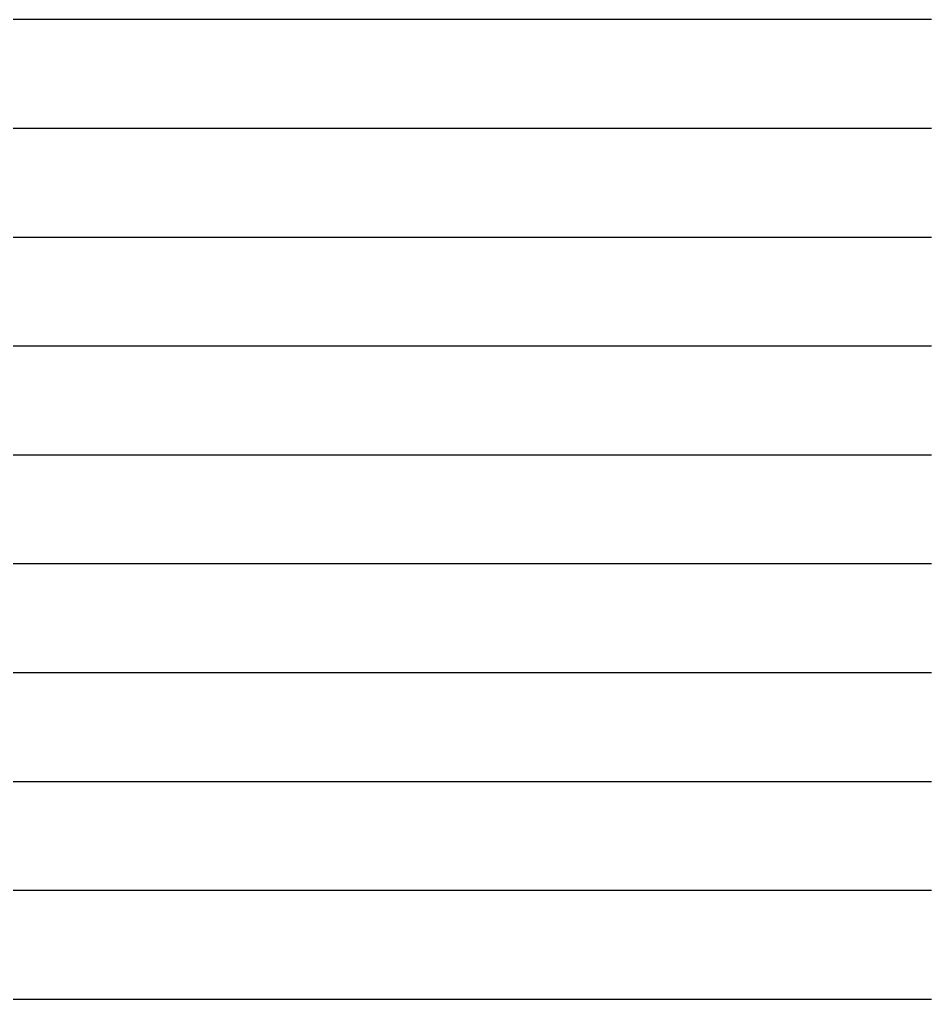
# Model space of a CAD drawing. Header units: millimetres. Extents: x -414464 to 1686, y -90036 to 108605.
# Drawn here: x -93299 to -68181, y 80565 to 107568 of the extents above; entities that cross this region are included whole.
import ezdxf

# ---------------------------------------------------------------- set-up
doc = ezdxf.new("R2010")
doc.units = ezdxf.units.MM
doc.header["$LTSCALE"] = 1000
doc.header["$MEASUREMENT"] = 0
doc.linetypes.add('HIDDEN2', pattern=[0.1875, 0.125, -0.0625])
doc.layers.add('LEVEL', color=7, linetype='Continuous')

# ---------------------------------------------------------------- blocks, each defined once
blk = doc.blocks.new('A$C50ED7ECD')
at = {"layer": 'LEVEL', "color": 8, "linetype": 'HIDDEN2', "ltscale": 5}
for p, q in [((147.4587, 107.5678), (63.4952, 107.5678)), ((147.4587, 104.5678), (63.4951, 104.5678)), ((147.4587, 101.565), (63.4951, 101.565)), ((147.4587, 98.565), (63.4951, 98.565)), ((147.4587, 95.565), (63.4951, 95.565)), ((147.4587, 89.565), (63.4951, 89.565)), ((147.4587, 86.565), (63.4951, 86.565)), ((147.4587, 83.565), (63.4951, 83.565)), ((147.4587, 80.565), (63.4951, 80.565))]:
    blk.add_line(p, q, dxfattribs=at)
at = {"layer": 'LEVEL', "color": 1, "linetype": 'HIDDEN2', "ltscale": 5}
blk.add_line((147.4587, 92.565), (63.4951, 92.565), dxfattribs=at)

msp = doc.modelspace()

# ---------------------------------------------------------------- block references
at = {"layer": 'LEVEL', "linetype": 'ByBlock', "xscale": 1000, "yscale": 1000, "zscale": 1000}
msp.add_blockref('A$C50ED7ECD', (-215640, 0, -0.6), dxfattribs=at)

doc.saveas('drawing.dxf')
